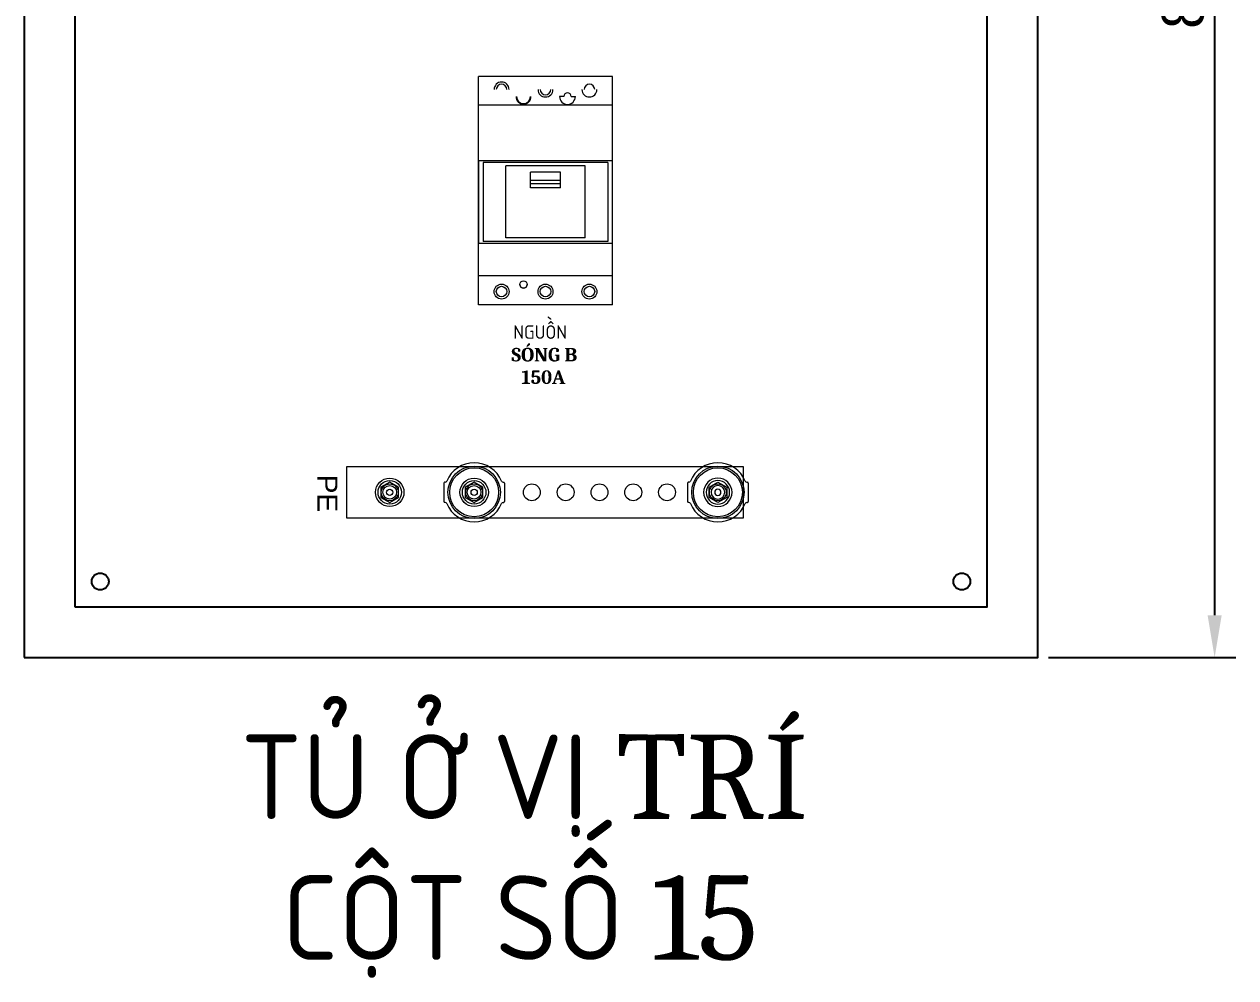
# Model space of a CAD drawing. Extents: x 223136 to 348136, y -32544 to -4064.
# Drawn here: x 241364 to 242081, y -31400 to -30835 of the extents above; entities that cross this region are included whole.
import ezdxf

# ---------------------------------------------------------------- set-up
doc = ezdxf.new("R2010")
doc.units = 0
doc.header["$LTSCALE"] = 20
doc.header["$MEASUREMENT"] = 0
doc.layers.add('busbar support', color=7, linetype='Continuous', lineweight=13)
doc.styles.add('Arial$001', font='arial.ttf', dxfattribs={"height": 0.828039})
doc.dimstyles.get("Standard").update_dxf_attribs({"dimtxt": 0.18, "dimasz": 0.18, "dimexe": 0.18, "dimexo": 0.0625, "dimgap": 0.09, "dimtad": 0, "dimtih": 1, "dimtoh": 1, "dimdec": 4, "dimzin": 0, "dimdsep": 46, "dimtxsty": 'Standard', "dimcen": 0.09, "dimadec": 0, "dimazin": 0, "dimtfac": 1, "dimtdec": 4, "dimtofl": 0, "dimtmove": 0, "dimatfit": 3, "dimfxl": 0, "dimtolj": 1, "dimtzin": 0, "dimarcsym": 0})

# ---------------------------------------------------------------- blocks, each defined once
blk = doc.blocks.new('*D70')
at = {"color": 0, "lineweight": -2, "transparency": 16777216}
for p, q in [((241969.75, -30410), (242080.67, -30410)), ((242068.17, -30435), (242068.17, -31185)), ((241969.75, -31210), (242080.67, -31210))]:
    blk.add_line(p, q, dxfattribs=at)
at = {"color": 0, "transparency": 16777216}
for points in [[(242064, -30435), (242072.33, -30435), (242068.17, -30410)], [(242064, -31185), (242072.33, -31185), (242068.17, -31210)]]:
    blk.add_solid(points, dxfattribs=at)
at = {"layer": 'Defpoints', "color": 0, "transparency": 16777216}
for p in [(241963.5, -30410), (241963.5, -31210), (242068.17, -31210)]:
    blk.add_point(p, dxfattribs=at)
at = {"color": 0, "transparency": 16777216, "insert": (242049.42, -30810), "char_height": 25, "attachment_point": 5, "rotation": 90}
blk.add_mtext('800', dxfattribs=at)
blk = doc.blocks.new('REGET')
at = {"layer": 'busbar support', "color": 40, "lineweight": 13, "ltscale": 0.6}
blk.add_lwpolyline([(259552.21, -230333.7), (259549.2, -230335.43), (259549.2, -230338.9), (259552.21, -230340.63), (259555.21, -230338.9), (259555.21, -230335.43)], close=True, dxfattribs=at)
for radius in [4.84, 4, 2.33, 1.06]:
    blk.add_circle((259552.21, -230337.17), radius, dxfattribs=at)

msp = doc.modelspace()

# ---------------------------------------------------------------- linework, layer by layer
at = {"lineweight": 0}
for p, q in [((241632.429, -31001.211), (241632.429, -30866.011)), ((241711.677, -30866.011), (241632.429, -30866.011)), ((241711.677, -31001.211), (241711.677, -30866.011)), ((241682.869, -30877.971), (241680.373, -30877.971)), ((241687.237, -30877.971), (241689.733, -30877.971)), ((241711.677, -30883.171), (241632.429, -30883.171)), ((241635.133, -30916.971), (241635.133, -30963.771)), ((241708.973, -30916.971), (241635.133, -30916.971)), ((241708.973, -30916.971), (241708.973, -30963.771)), ((241648.653, -30961.691), (241648.653, -30919.051)), ((241695.453, -30919.051), (241648.653, -30919.051)), ((241680.893, -30922.663), (241663.213, -30922.663)), ((241663.213, -30932.076), (241663.213, -30922.663)), ((241680.893, -30922.757), (241663.213, -30922.757)), ((241680.893, -30932.076), (241680.893, -30922.663)), ((241695.453, -30961.691), (241695.453, -30919.051)), ((241680.893, -30927.619), (241663.213, -30927.619)), ((241680.893, -30929.648), (241663.213, -30929.648)), ((241680.893, -30932.076), (241663.213, -30932.076)), ((241708.973, -30963.771), (241635.133, -30963.771)), ((241695.453, -30961.691), (241648.653, -30961.691)), ((241711.677, -30984.051), (241632.429, -30984.051)), ((241711.677, -31001.211), (241632.429, -31001.211))]:
    msp.add_line(p, q, dxfattribs=at)
at = {"lineweight": 5}
for p, q in [((241611.836, -31106.727), (241611.836, -31117.727)), ((241612.712, -31106.227), (241612.336, -31106.227)), ((241646.961, -31106.227), (241647.336, -31106.227)), ((241647.836, -31106.727), (241647.836, -31117.727)), ((241756.088, -31106.727), (241756.088, -31117.727)), ((241756.963, -31106.227), (241756.588, -31106.227)), ((241791.212, -31106.227), (241791.588, -31106.227)), ((241792.088, -31106.727), (241792.088, -31117.727)), ((241612.712, -31118.227), (241612.336, -31118.227)), ((241646.961, -31118.227), (241647.336, -31118.227)), ((241756.963, -31118.227), (241756.588, -31118.227)), ((241791.212, -31118.227), (241791.588, -31118.227))]:
    msp.add_line(p, q, dxfattribs=at)
at = {"color": 242, "true_color": 0xcd2027}
for points in [[(241363.5, -31210), (241963.5, -31210), (241963.5, -30410), (241363.5, -30410)], [(241393.5, -31180), (241933.5, -31180), (241933.5, -30440), (241393.5, -30440)]]:
    msp.add_lwpolyline(points, close=True, dxfattribs=at)
at = {"lineweight": 0}
msp.add_lwpolyline([(241632.429, -30964.811), (241711.677, -30964.811), (241711.677, -30915.931), (241632.429, -30915.931)], close=True, dxfattribs=at)
at = {"lineweight": 5}
msp.add_lwpolyline([(241554.347, -31127.223), (241789.346, -31127.223), (241789.346, -31097.223), (241554.347, -31097.223)], close=True, dxfattribs=at)
at = {"lineweight": 0}
for centre, radius in [((241659.053, -30989.251), 2.184), ((241646.053, -30993.411), 4.42), ((241646.053, -30993.411), 3.12), ((241672.053, -30993.411), 4.42), ((241672.053, -30993.411), 3.12), ((241698.053, -30993.411), 4.42), ((241698.053, -30993.411), 3.12)]:
    msp.add_circle(centre, radius, dxfattribs=at)
at = {"lineweight": 5}
for centre, radius in [((241629.836, -31112.227), 15.5), ((241629.836, -31112.227), 14.5), ((241774.088, -31112.227), 15.5), ((241774.088, -31112.227), 14.5), ((241579.884, -31112.223), 5), ((241629.832, -31112.223), 5), ((241629.836, -31112.227), 5), ((241629.836, -31112.227), 5), ((241664.002, -31112.223), 5), ((241684.002, -31112.223), 5), ((241704.002, -31112.223), 5), ((241724.002, -31112.223), 5), ((241744.002, -31112.223), 5), ((241774.088, -31112.227), 5), ((241774.088, -31112.227), 5), ((241774.093, -31112.223), 5)]:
    msp.add_circle(centre, radius, dxfattribs=at)
for centre in [(241408.5, -31165), (241918.5, -31165)]:
    msp.add_circle(centre, 5)
at = {"lineweight": 0}
for centre, radius, start, end in [((241646.053, -30873.811), 4.42, 0, 180), ((241646.053, -30873.811), 3.12, 0, 180), ((241672.053, -30873.811), 4.42, 180, 0), ((241672.053, -30873.811), 3.12, 180, 0), ((241698.053, -30873.811), 4.42, 180, 0), ((241698.053, -30873.811), 3.12, 0, 180), ((241659.053, -30877.971), 4.42, 180, 0), ((241659.053, -30877.971), 4.16, 180, 0), ((241685.053, -30877.971), 4.68, 180, 0), ((241685.053, -30877.971), 2.184, 0, 180), ((241659.053, -30989.251), 2.184, 180, 0)]:
    msp.add_arc(centre, radius, start, end, dxfattribs=at)
at = {"lineweight": 5}
for centre, radius, start, end in [((241629.836, -31112.227), 17.5, 22.233272, 157.766728), ((241774.088, -31112.227), 17.5, 22.233272, 157.766728), ((241612.336, -31106.727), 0.5, 90, 180), ((241612.712, -31105.227), 1, 270, 337.766728), ((241646.961, -31105.227), 1, 202.233272, 270), ((241647.336, -31106.727), 0.5, 0, 90), ((241756.588, -31106.727), 0.5, 90, 180), ((241756.963, -31105.227), 1, 270, 337.766728), ((241791.212, -31105.227), 1, 202.233272, 270), ((241791.588, -31106.727), 0.5, 0, 90), ((241612.336, -31117.727), 0.5, 180, 270), ((241647.336, -31117.727), 0.5, 270, 0), ((241756.588, -31117.727), 0.5, 180, 270), ((241791.588, -31117.727), 0.5, 270, 0), ((241612.712, -31119.227), 1, 22.233272, 90), ((241629.836, -31112.227), 17.5, 202.233272, 337.766728), ((241646.961, -31119.227), 1, 90, 157.766728), ((241756.963, -31119.227), 1, 22.233272, 90), ((241774.088, -31112.227), 17.5, 202.233272, 337.766728), ((241791.212, -31119.227), 1, 90, 157.766728)]:
    msp.add_arc(centre, radius, start, end, dxfattribs=at)

# ---------------------------------------------------------------- block references
at = {"layer": 'busbar support', "color": 7, "lineweight": 5, "ltscale": 0.6, "yscale": 1.739886907305111, "zscale": 1.739886907305111, "rotation": 180}
for p, xscale in [((693171.368, -431872.843), 1.739886907305111), ((693221.32, -431872.847), 1.739886907305111), ((-209817.396, -431872.847), -1.739886907305111)]:
    msp.add_blockref('REGET', p, dxfattribs=dict(at, xscale=xscale))

# ---------------------------------------------------------------- texts
at = {"color": 7, "lineweight": 5, "true_color": 0x000007, "style": 'Arial$001'}
msp.add_text('PE ', height=11.8254, rotation=270, dxfattribs=at).set_placement((241537.09, -31101.895))
at = {"linetype": 'ByBlock', "attachment_point": 1}
for s, width, heights, insert, char_height in [('\\pi20.99258;{\\fCambria|b0|i0|c0|p18;NGUỒN\\P\\pi19.92201;\\fCambria|b1|i0|c0|p18;SÓNG B\\P\\pi25.77041;150A}', 79.5, [46.025], (241632, -31013.399), 8), ('\\pi120.05558;{\\fCambria|b0|i0|c0|p18;TỦ Ở VỊ TRÍ\\P\\pi144.62111;CỘT SỐ 15}', 613.5, [204.934], (241371.5, -31255.566), 50)]:
    msp.add_mtext_dynamic_manual_height_columns(s, width=width, gutter_width=1.5, heights=heights, dxfattribs=dict(at, insert=insert, char_height=char_height))

# ---------------------------------------------------------------- dimensions: what is measured, and where the dimension line sits
dim = msp.add_linear_dim(base=(242068.166, -31210), p1=(241963.5, -30410), p2=(241963.5, -31210), angle=90, dimstyle='Standard', override={"dimscale": 10, "dimtxt": 2.5, "dimasz": 2.5, "dimexe": 1.25, "dimexo": 0.625, "dimgap": 0.625, "dimtad": 1, "dimtih": 0, "dimtoh": 0, "dimdec": 2, "dimzin": 8, "dimdsep": 44, "dimcen": 2.5, "dimtdec": 2, "dimtofl": 1, "dimtolj": 0, "dimtzin": 8})
dim.commit()
dim.dimension.update_dxf_attribs({"geometry": '*D70', "text_midpoint": (242049.416, -30810)})

doc.saveas('drawing.dxf')
